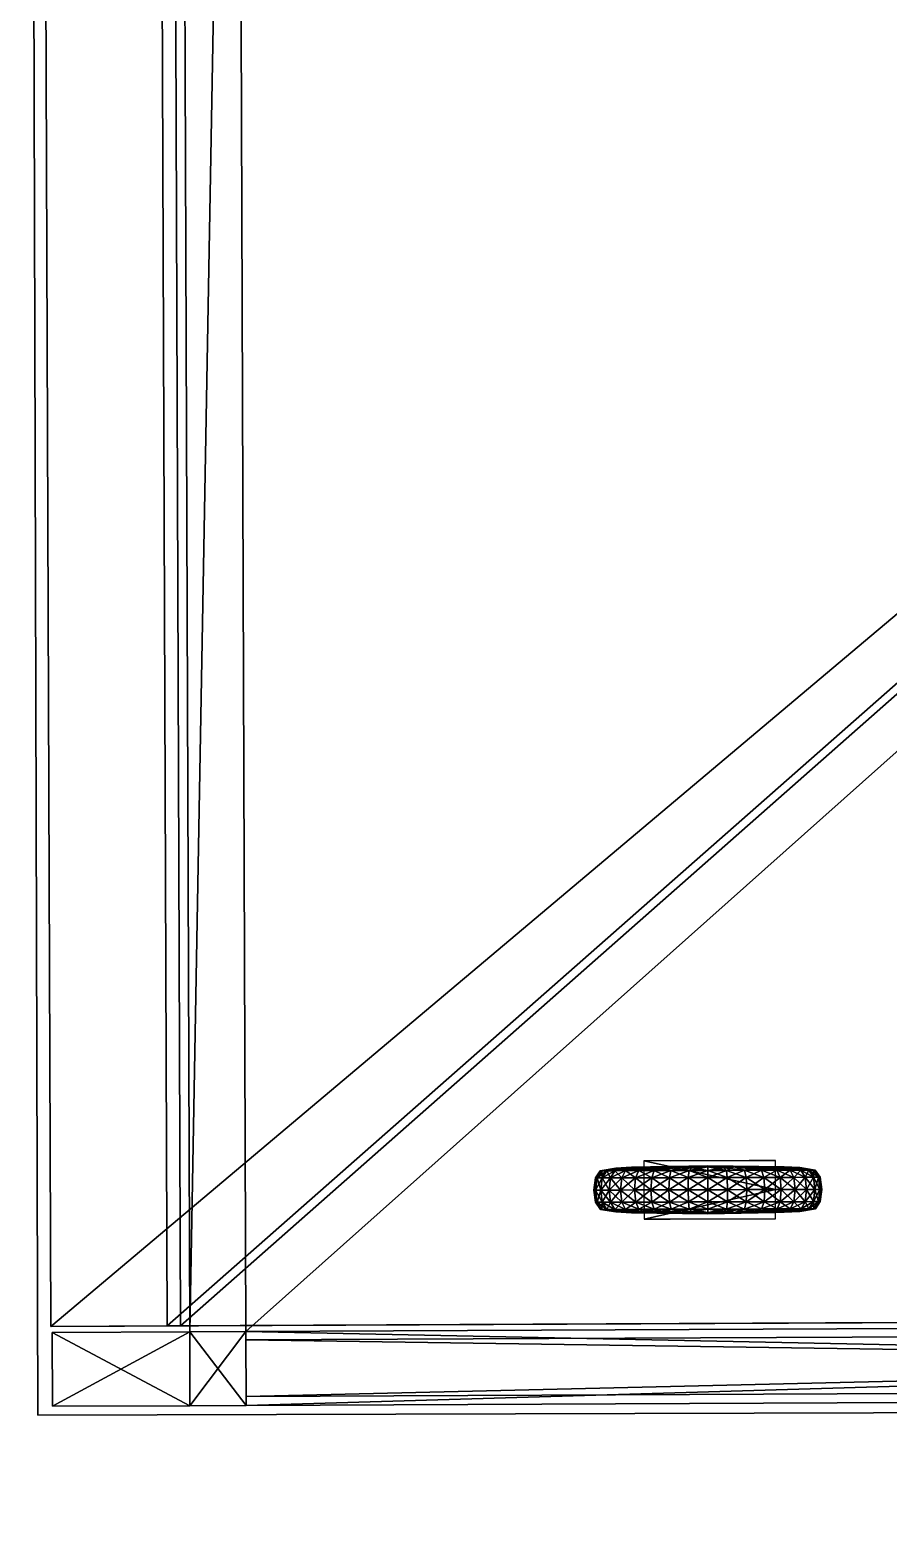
# Model space of a CAD drawing. Extents: x -38 to 62, y -5 to 40.
# Drawn here: x -38.47 to -25.63, y -4.9 to 17.5 of the extents above; entities that cross this region are included whole.
import ezdxf

# ---------------------------------------------------------------- set-up
doc = ezdxf.new("R2010")
doc.units = 0
doc.layers.get('0').update_dxf_attribs({"color": 16, "linetype": 'CONTINUOUS'})

msp = doc.modelspace()

# ---------------------------------------------------------------- meshes
at = {"color": 233}
mesh = msp.add_polyface(dxfattribs=at)
corners = [(-26.755, 36.996, 1.447), (-26.728, 36.996, 1.743), (-26.752, 36.814, 1.743), (-26.778, 36.813, 1.451), (-26.831, 36.996, 1.16), (-26.853, 36.813, 1.168), (-26.854, 37.179, 1.168), (-26.779, 37.179, 1.451), (-26.753, 37.179, 1.743), (-26.755, 36.996, 2.039), (-26.831, 36.996, 2.326), (-26.853, 36.813, 2.318), (-26.778, 36.813, 2.035), (-26.779, 37.179, 2.035), (-26.854, 37.179, 2.318), (-26.848, 36.707, 1.464), (-26.823, 36.707, 1.743), (-26.848, 36.707, 2.022), (-26.92, 36.707, 2.293), (-26.85, 37.285, 1.464), (-26.825, 37.285, 1.743), (-26.922, 37.285, 1.193), (-26.85, 37.285, 2.022), (-38.47, 39.77, 4.408), (11.53, 39.91, 4.408), (11.65, -3.09, 4.408), (11.65, -3.09, 6.144), (11.53, 39.91, 6.144), (-38.47, 39.77, 6.144), (-38.35, -3.23, 6.144)]
mesh.append_faces([[corners[k] for k in face] for face in [(0, 1, 2, 0), (2, 3, 0, 2), (4, 0, 3, 4), (3, 5, 4, 3), (0, 4, 6, 0), (6, 7, 0, 6), (1, 0, 7, 1), (7, 8, 1, 7), (9, 10, 11, 9), (11, 12, 9, 11), (1, 9, 12, 1), (12, 2, 1, 12), (9, 1, 8, 9), (8, 13, 9, 8), (10, 9, 13, 10), (13, 14, 10, 13), (5, 3, 15, 5), (16, 15, 3, 16), (3, 2, 16, 3), (17, 16, 2, 17), (2, 12, 17, 2), (12, 11, 18, 12), (19, 20, 8, 19), (8, 7, 19, 8), (7, 6, 21, 7), (14, 13, 22, 14), (20, 22, 13, 20), (13, 8, 20, 13), (23, 24, 25, 23), (26, 27, 28, 26), (28, 29, 26, 28), (23, 28, 27, 23), (27, 24, 23, 27)]], dxfattribs={"vtx2": -1, "vtx3": -1, "color": 233})
mesh = msp.add_polyface(dxfattribs=at)
corners = [(-28.727, 0.483, 0.655), (-28.331, 0.502, 1.743), (-28.331, 0.485, 0.585), (-28.57, 0.471, 0.387), (-29.019, 0.469, 0.551), (-29.075, 0.482, 0.856), (-29.334, 0.482, 1.164), (-29.385, 0.468, 0.858), (-29.625, 0.468, 1.272), (-29.471, 0.481, 1.542), (-29.471, 0.481, 1.944), (-29.708, 0.467, 1.743), (-29.625, 0.468, 2.214), (-29.334, 0.482, 2.322), (-29.075, 0.482, 2.63), (-29.385, 0.468, 2.628), (-29.019, 0.469, 2.935), (-28.727, 0.483, 2.831), (-28.331, 0.485, 2.901), (-28.57, 0.471, 3.099), (-28.331, 0.433, 0.135), (-28.881, 0.432, 0.232), (-28.61, 0.432, 0.159), (-29.135, 0.431, 0.35), (-29.563, 0.43, 0.709), (-29.842, 0.429, 1.193), (-29.939, 0.429, 1.743), (-29.842, 0.429, 2.293), (-29.563, 0.43, 2.777), (-28.881, 0.432, 3.254), (-29.135, 0.431, 3.136), (-28.61, 0.432, 3.327), (-28.894, 0.579, 2.001), (-29.286, 0.578, 4.299), (-27.319, 0.584, 4.299), (-38.47, 39.77, 4.408), (-38.35, -3.23, 4.408), (-38.35, -3.23, 6.144), (-38.47, 39.77, 6.144)]
mesh.append_faces([[corners[k] for k in face] for face in [(0, 1, 2, 0), (2, 3, 0, 2), (1, 0, 4, 1), (4, 5, 1, 4), (6, 1, 5, 6), (5, 7, 6, 5), (1, 6, 8, 1), (8, 9, 1, 8), (10, 1, 9, 10), (9, 11, 10, 9), (1, 10, 12, 1), (12, 13, 1, 12), (14, 1, 13, 14), (13, 15, 14, 13), (1, 14, 16, 1), (16, 17, 1, 16), (18, 1, 17, 18), (17, 19, 18, 17), (3, 2, 20, 3), (4, 0, 21, 4), (0, 3, 22, 0), (5, 4, 23, 5), (6, 7, 24, 6), (9, 8, 25, 9), (10, 11, 26, 10), (13, 12, 27, 13), (14, 15, 28, 14), (19, 17, 29, 19), (17, 16, 30, 17), (18, 19, 31, 18), (32, 33, 34, 32), (35, 36, 37, 35), (37, 38, 35, 37)]], dxfattribs={"vtx2": -1, "vtx3": -1, "color": 233})
mesh = msp.add_polyface(dxfattribs=at)
corners = [(-26.652, 0.149, 1.447), (-26.626, 0.149, 1.743), (-26.649, -0.034, 1.743), (-26.675, -0.034, 1.451), (-26.728, 0.149, 1.16), (-26.75, -0.034, 1.168), (-26.751, 0.331, 1.168), (-26.676, 0.331, 1.451), (-26.65, 0.331, 1.743), (-26.652, 0.149, 2.039), (-26.728, 0.149, 2.326), (-26.75, -0.034, 2.318), (-26.675, -0.034, 2.035), (-26.676, 0.331, 2.035), (-26.751, 0.331, 2.318), (-26.745, -0.141, 1.464), (-26.818, -0.141, 1.193), (-26.721, -0.141, 1.743), (-26.745, -0.141, 2.022), (-26.818, -0.141, 2.293), (-26.747, 0.438, 1.464), (-26.722, 0.438, 1.743), (-26.819, 0.437, 1.193), (-26.747, 0.438, 2.022), (11.65, -3.09, 4.408), (-38.35, -3.23, 4.408), (-38.47, 39.77, 4.408), (11.65, -3.09, 6.144), (-38.35, -3.23, 6.144)]
mesh.append_faces([[corners[k] for k in face] for face in [(0, 1, 2, 0), (2, 3, 0, 2), (4, 0, 3, 4), (3, 5, 4, 3), (0, 4, 6, 0), (6, 7, 0, 6), (1, 0, 7, 1), (7, 8, 1, 7), (9, 10, 11, 9), (11, 12, 9, 11), (1, 9, 12, 1), (12, 2, 1, 12), (9, 1, 8, 9), (8, 13, 9, 8), (10, 9, 13, 10), (13, 14, 10, 13), (15, 16, 5, 15), (5, 3, 15, 5), (17, 15, 3, 17), (3, 2, 17, 3), (18, 17, 2, 18), (2, 12, 18, 2), (19, 18, 12, 19), (12, 11, 19, 12), (20, 21, 8, 20), (8, 7, 20, 8), (7, 6, 22, 7), (14, 13, 23, 14), (21, 23, 13, 21), (13, 8, 21, 13), (24, 25, 26, 24), (24, 27, 28, 24), (28, 25, 24, 28)]], dxfattribs={"vtx2": -1, "vtx3": -1, "color": 233})
at = {"color": 176}
mesh = msp.add_polyface(dxfattribs=at)
corners = [(-36.218, -1.892, 28.683), (9.624, -1.682, 28.683), (-36.363, 38.217, 28.683), (9.479, 38.427, 28.683), (-36.218, -1.892, 29.59), (9.624, -1.682, 29.59), (-36.363, 38.217, 29.59), (9.479, 38.427, 29.59), (-38.16, -1.903, 6.261), (11.497, -1.676, 6.261), (-38.311, 39.584, 6.261), (11.347, 39.811, 6.261), (-38.16, -1.903, 49.451), (11.497, -1.676, 49.451), (-38.311, 39.584, 49.451), (11.347, 39.811, 49.451), (-36.419, -1.895, 11.224), (9.548, -1.684, 11.224), (9.548, -1.684, 48.268), (-36.419, -1.895, 48.268), (9.397, 39.802, 10.192), (-36.57, 39.592, 10.192), (-36.57, 39.592, 48.268), (9.397, 39.802, 48.268), (-36.565, 38.27, 11.224), (9.402, 38.48, 11.224), (9.402, 38.48, 48.268), (-36.565, 38.27, 48.268), (11.497, -1.676, 32.708), (11.497, -1.676, 36.914), (-38.16, -1.903, 36.86), (-38.16, -1.903, 32.708), (11.347, 39.811, 36.914), (11.347, 39.811, 32.708), (-38.311, 39.584, 32.708), (-38.311, 39.584, 36.86), (9.548, -1.684, 32.798), (9.548, -1.684, 36.857), (-36.419, -1.895, 36.857), (-36.419, -1.895, 32.798), (-36.57, 39.592, 32.798), (-36.57, 39.592, 36.857), (9.397, 39.802, 36.857), (9.397, 39.802, 32.798), (9.402, 38.48, 32.798), (9.402, 38.48, 36.857), (-36.565, 38.27, 36.857), (-36.565, 38.27, 32.798)]
mesh.append_faces([[corners[k] for k in face] for face in [(0, 2, 3, 0), (3, 1, 0, 3), (4, 5, 7, 4), (7, 6, 4, 7), (0, 1, 5, 0), (5, 4, 0, 5), (1, 3, 7, 1), (7, 5, 1, 7), (3, 2, 6, 3), (6, 7, 3, 6), (2, 0, 4, 2), (4, 6, 2, 4), (11, 9, 8, 11), (8, 10, 11, 8), (15, 14, 12, 15), (12, 13, 15, 12), (47, 44, 45, 47), (45, 46, 47, 45), (28, 33, 32, 28), (32, 29, 28, 32), (43, 40, 41, 43), (41, 42, 43, 41), (34, 31, 30, 34), (30, 35, 34, 30), (17, 16, 8, 17), (8, 9, 17, 8), (36, 28, 29, 36), (29, 37, 36, 29), (19, 18, 13, 19), (13, 12, 19, 13), (38, 30, 31, 38), (31, 39, 38, 31), (21, 20, 11, 21), (11, 10, 21, 11), (40, 34, 35, 40), (35, 41, 40, 35), (23, 22, 14, 23), (14, 15, 23, 14), (42, 32, 33, 42), (33, 43, 42, 33), (25, 24, 16, 25), (16, 17, 25, 16), (44, 36, 37, 44), (37, 45, 44, 37), (27, 26, 18, 27), (18, 19, 27, 18), (46, 38, 39, 46), (39, 47, 46, 39), (46, 45, 26, 46), (26, 27, 46, 26), (44, 47, 24, 44), (24, 25, 44, 24), (29, 32, 15, 29), (15, 13, 29, 15), (33, 28, 9, 33), (9, 11, 33, 9), (42, 41, 22, 42), (22, 23, 42, 22), (40, 43, 20, 40), (20, 21, 40, 20), (35, 30, 12, 35), (12, 14, 35, 12), (31, 34, 10, 31), (10, 8, 31, 10), (18, 37, 29, 18), (29, 13, 18, 29), (28, 36, 17, 28), (17, 9, 28, 17), (16, 39, 31, 16), (31, 8, 16, 31), (30, 38, 19, 30), (19, 12, 30, 19), (22, 41, 35, 22), (35, 14, 22, 35), (34, 40, 21, 34), (21, 10, 34, 21), (20, 43, 33, 20), (33, 11, 20, 33), (32, 42, 23, 32), (23, 15, 32, 23), (45, 37, 18, 45), (18, 26, 45, 18), (36, 44, 25, 36), (25, 17, 36, 25), (47, 39, 16, 47), (16, 24, 47, 16), (38, 46, 27, 38), (27, 19, 38, 27)]], dxfattribs={"vtx2": -1, "vtx3": -1, "color": 176})
mesh = msp.add_polyface(dxfattribs=at)
corners = [(8.827, 38.403, 30.486), (8.827, 38.403, 29.79), (-35.386, 38.204, 29.79), (9.668, 38.406, 30.486), (9.668, 38.406, 29.79), (8.827, 38.403, 47.004), (9.668, 38.406, 47.004), (9.672, 37.31, 47), (8.831, 37.307, 47), (8.973, -1.778, 46.996), (9.672, 37.31, 30.486), (9.672, 37.31, 29.79), (8.831, 37.307, 29.79), (-17.112, 37.19, 30.486), (-17.116, 38.286, 30.486), (8.831, 37.307, 30.486), (-17.112, 37.19, 47), (-17.116, 38.286, 47.004), (8.827, 38.403, 11.994), (8.827, 38.403, 11.298), (-35.386, 38.204, 11.298), (9.668, 38.406, 11.994), (9.668, 38.406, 11.298), (9.814, -1.775, 11.298), (9.672, 37.31, 11.298), (9.672, 37.31, 11.994), (8.827, 38.403, 28.512), (9.668, 38.406, 28.512), (9.672, 37.31, 28.508), (9.814, -1.775, 28.504), (9.814, -1.775, 11.994), (8.831, 37.307, 28.508), (8.973, -1.778, 28.504), (8.831, 37.307, 11.298), (-17.112, 37.19, 11.994), (-17.116, 38.286, 11.994), (8.831, 37.307, 11.994), (-17.112, 37.19, 28.508), (-17.116, 38.286, 28.512)]
mesh.append_faces([[corners[k] for k in face] for face in [(0, 1, 2, 0), (1, 0, 3, 1), (3, 4, 1, 3), (5, 6, 3, 5), (3, 0, 5, 3), (7, 8, 9, 7), (10, 11, 4, 10), (4, 3, 10, 4), (11, 12, 1, 11), (1, 4, 11, 1), (7, 10, 3, 7), (3, 6, 7, 3), (8, 7, 6, 8), (6, 5, 8, 6), (13, 14, 0, 13), (0, 15, 13, 0), (16, 13, 15, 16), (15, 8, 16, 15), (17, 16, 8, 17), (8, 5, 17, 8), (14, 17, 5, 14), (5, 0, 14, 5), (18, 19, 20, 18), (19, 18, 21, 19), (21, 22, 19, 21), (23, 24, 25, 23), (26, 27, 21, 26), (21, 18, 26, 21), (28, 29, 30, 28), (30, 25, 28, 30), (28, 31, 32, 28), (25, 24, 22, 25), (22, 21, 25, 22), (24, 33, 19, 24), (19, 22, 24, 19), (28, 25, 21, 28), (21, 27, 28, 21), (31, 28, 27, 31), (27, 26, 31, 27), (34, 35, 18, 34), (18, 36, 34, 18), (37, 34, 36, 37), (36, 31, 37, 36), (38, 37, 31, 38), (31, 26, 38, 31), (35, 38, 26, 35), (26, 18, 35, 26)]], dxfattribs={"vtx2": -1, "vtx3": -1, "color": 176})
mesh = msp.add_polyface(dxfattribs=at)
corners = [(-35.24, -1.977, 46.996), (-35.24, -1.977, 48.165), (8.973, -1.778, 48.165), (-36.223, 37.104, 29.79), (-36.081, -1.981, 29.79), (-36.081, -1.981, 30.486), (-36.223, 37.104, 30.486), (-36.081, -1.981, 46.996), (-36.223, 37.104, 47), (-35.382, 37.108, 30.486), (-35.24, -1.977, 30.486), (8.973, -1.778, 30.486), (-35.24, -1.977, 29.79), (-35.382, 37.108, 29.79), (8.831, 37.307, 29.79), (-35.382, 37.108, 47), (-36.081, -1.981, 48.165), (-17.112, 37.19, 30.486), (-17.112, 37.19, 47), (-35.239, -2.104, 30.486), (-35.239, -2.104, 46.996), (8.973, -1.905, 46.996), (-38.136, -1.99, 46.996), (-38.136, -1.99, 48.165), (-38.136, -1.99, 29.79), (-38.136, -1.99, 30.486), (-35.24, -1.977, 28.504), (-35.24, -1.977, 29.674), (8.973, -1.778, 29.674), (-36.223, 37.104, 11.298), (-36.081, -1.981, 11.298), (-36.081, -1.981, 11.994), (-36.223, 37.104, 11.994), (-36.081, -1.981, 28.504), (-36.223, 37.104, 28.508), (-35.382, 37.108, 11.994), (-35.24, -1.977, 11.994), (8.973, -1.778, 11.994), (-35.24, -1.977, 11.298), (-35.382, 37.108, 11.298), (8.831, 37.307, 11.298), (-35.382, 37.108, 28.508), (-36.081, -1.981, 29.674), (-17.112, 37.19, 11.994), (-35.239, -2.104, 11.994), (-35.239, -2.104, 28.504), (8.973, -1.905, 28.504), (-38.136, -1.99, 28.504), (-38.136, -1.99, 29.674), (-38.136, -1.99, 11.298), (-38.136, -1.99, 11.994)]
mesh.append_faces([[corners[k] for k in face] for face in [(0, 1, 2, 0), (3, 4, 5, 3), (5, 6, 3, 5), (6, 5, 7, 6), (7, 8, 6, 7), (9, 10, 11, 9), (12, 13, 14, 12), (13, 12, 4, 13), (4, 3, 13, 4), (15, 0, 10, 15), (10, 9, 15, 10), (16, 1, 0, 16), (0, 7, 16, 0), (7, 0, 15, 7), (15, 8, 7, 15), (17, 18, 15, 17), (15, 9, 17, 15), (19, 20, 21, 19), (22, 23, 16, 22), (16, 7, 22, 16), (24, 25, 5, 24), (5, 4, 24, 5), (25, 22, 7, 25), (7, 5, 25, 7), (26, 27, 28, 26), (29, 30, 31, 29), (31, 32, 29, 31), (32, 31, 33, 32), (33, 34, 32, 33), (35, 36, 37, 35), (38, 39, 40, 38), (39, 38, 30, 39), (30, 29, 39, 30), (41, 26, 36, 41), (36, 35, 41, 36), (42, 27, 26, 42), (26, 33, 42, 26), (33, 26, 41, 33), (41, 34, 33, 41), (41, 35, 43, 41), (44, 45, 46, 44), (47, 48, 42, 47), (42, 33, 47, 42), (49, 50, 31, 49), (31, 30, 49, 31), (50, 47, 33, 50), (33, 31, 50, 33)]], dxfattribs={"vtx2": -1, "vtx3": -1, "color": 176})
mesh = msp.add_polyface(dxfattribs=at)
corners = [(8.973, -1.778, 48.165), (8.973, -1.778, 46.996), (-35.24, -1.977, 46.996), (8.973, -1.778, 30.486), (8.831, 37.307, 30.486), (-35.382, 37.108, 30.486), (8.831, 37.307, 47), (9.672, 37.31, 30.486), (9.814, -1.775, 30.486), (9.814, -1.775, 29.79), (9.672, 37.31, 29.79), (8.973, -1.778, 29.79), (8.831, 37.307, 29.79), (-35.24, -1.977, 29.79), (9.672, 37.31, 47), (9.814, -1.775, 46.996), (9.814, -1.775, 48.165), (8.977, -2.886, 30.486), (8.973, -1.905, 46.996), (8.973, -1.905, 30.486), (-35.239, -2.104, 30.486), (8.976, -2.75, 46.996), (8.976, -2.75, 30.486), (11.869, -1.765, 30.486), (11.869, -1.765, 29.79), (11.869, -1.765, 46.996), (11.869, -1.765, 48.165), (8.973, -1.778, 29.674), (8.973, -1.778, 28.504), (-35.24, -1.977, 28.504), (11.869, -1.765, 28.504), (11.873, -2.873, 28.504), (11.873, -2.873, 11.994), (8.973, -1.778, 11.994), (8.831, 37.307, 11.994), (-35.382, 37.108, 11.994), (8.831, 37.307, 28.508), (9.672, 37.31, 11.994), (9.814, -1.775, 11.994), (9.814, -1.775, 11.298), (9.672, 37.31, 11.298), (8.973, -1.778, 11.298), (8.831, 37.307, 11.298), (-35.24, -1.977, 11.298), (11.869, -1.765, 29.674), (9.814, -1.775, 29.674), (9.814, -1.775, 28.504), (9.672, 37.31, 28.508), (8.977, -2.886, 11.994), (8.973, -1.905, 28.504), (8.973, -1.905, 11.994), (-35.239, -2.104, 11.994), (8.976, -2.75, 28.504), (8.976, -2.75, 11.994), (11.869, -1.765, 11.994), (11.869, -1.765, 11.298)]
mesh.append_faces([[corners[k] for k in face] for face in [(0, 1, 2, 0), (3, 4, 5, 3), (4, 3, 1, 4), (1, 6, 4, 1), (7, 8, 9, 7), (9, 10, 7, 9), (10, 9, 11, 10), (11, 12, 10, 11), (12, 11, 13, 12), (14, 15, 8, 14), (8, 7, 14, 8), (0, 16, 15, 0), (15, 1, 0, 15), (1, 15, 14, 1), (1, 3, 17, 1), (18, 19, 20, 18), (19, 18, 21, 19), (20, 19, 22, 20), (23, 24, 9, 23), (9, 8, 23, 9), (25, 23, 8, 25), (8, 15, 25, 8), (26, 25, 15, 26), (15, 16, 26, 15), (27, 28, 29, 27), (30, 31, 32, 30), (33, 34, 35, 33), (34, 33, 28, 34), (28, 36, 34, 28), (37, 38, 39, 37), (40, 39, 41, 40), (41, 42, 40, 41), (42, 41, 43, 42), (31, 30, 44, 31), (27, 45, 46, 27), (46, 28, 27, 46), (28, 46, 47, 28), (28, 33, 48, 28), (49, 50, 51, 49), (50, 49, 52, 50), (51, 50, 53, 51), (54, 55, 39, 54), (39, 38, 54, 39), (30, 54, 38, 30), (38, 46, 30, 38), (44, 30, 46, 44), (46, 45, 44, 46)]], dxfattribs={"vtx2": -1, "vtx3": -1, "color": 176})
at = {"color": 233}
mesh = msp.add_polyface(dxfattribs=at)
corners = [(-28.33, 0.144, 0.039), (-28.626, 0.143, 0.065), (-28.622, 0.326, 0.088), (-28.33, 0.327, 0.063), (-28.913, 0.142, 0.142), (-29.182, 0.142, 0.267), (-29.17, 0.324, 0.288), (-28.905, 0.325, 0.164), (-29.425, 0.141, 0.438), (-29.635, 0.14, 0.648), (-29.617, 0.323, 0.663), (-29.41, 0.324, 0.456), (-29.805, 0.14, 0.891), (-29.931, 0.14, 1.16), (-29.909, 0.322, 1.168), (-29.785, 0.323, 0.903), (-30.008, 0.139, 1.447), (-30.034, 0.139, 1.743), (-30.011, 0.322, 1.743), (-29.985, 0.322, 1.451), (-30.008, 0.139, 2.039), (-29.931, 0.14, 2.326), (-29.909, 0.322, 2.318), (-29.985, 0.322, 2.035), (-29.805, 0.14, 2.595), (-29.635, 0.14, 2.838), (-29.617, 0.323, 2.823), (-29.785, 0.323, 2.583), (-29.425, 0.141, 3.048), (-29.182, 0.142, 3.219), (-29.17, 0.324, 3.198), (-29.41, 0.324, 3.03), (-28.913, 0.142, 3.344), (-28.626, 0.143, 3.421), (-28.622, 0.326, 3.398), (-28.905, 0.325, 3.322), (-28.33, 0.144, 3.447), (-28.33, 0.327, 3.423), (-28.61, 0.432, 0.159), (-28.881, 0.432, 0.232), (-29.135, 0.431, 0.35), (-29.364, 0.43, 0.511), (-29.563, 0.43, 0.709), (-29.723, 0.429, 0.939), (-29.842, 0.429, 1.193), (-29.914, 0.429, 1.464), (-29.939, 0.429, 1.743), (-29.914, 0.429, 2.022), (-29.842, 0.429, 2.293), (-29.723, 0.429, 2.547), (-29.563, 0.43, 2.777), (-29.364, 0.43, 2.975), (-29.135, 0.431, 3.136), (-28.881, 0.432, 3.254), (-28.61, 0.432, 3.327), (-28.331, 0.433, 3.351), (-29.286, 0.578, 4.299), (-29.285, 0.141, 4.299), (-27.317, 0.146, 4.299)]
mesh.append_faces([[corners[k] for k in face] for face in [(0, 1, 2, 0), (2, 3, 0, 2), (4, 5, 6, 4), (6, 7, 4, 6), (1, 4, 7, 1), (7, 2, 1, 7), (8, 9, 10, 8), (10, 11, 8, 10), (5, 8, 11, 5), (11, 6, 5, 11), (12, 13, 14, 12), (14, 15, 12, 14), (9, 12, 15, 9), (15, 10, 9, 15), (16, 17, 18, 16), (18, 19, 16, 18), (13, 16, 19, 13), (19, 14, 13, 19), (20, 21, 22, 20), (22, 23, 20, 22), (23, 18, 17, 23), (24, 25, 26, 24), (26, 27, 24, 26), (21, 24, 27, 21), (27, 22, 21, 27), (28, 29, 30, 28), (30, 31, 28, 30), (25, 28, 31, 25), (31, 26, 25, 31), (32, 33, 34, 32), (34, 35, 32, 34), (29, 32, 35, 29), (35, 30, 29, 35), (33, 36, 37, 33), (37, 34, 33, 37), (3, 2, 38, 3), (2, 7, 39, 2), (7, 6, 40, 7), (6, 11, 41, 6), (42, 41, 11, 42), (11, 10, 42, 11), (43, 42, 10, 43), (10, 15, 43, 10), (44, 43, 15, 44), (15, 14, 44, 15), (45, 44, 14, 45), (14, 19, 45, 14), (46, 45, 19, 46), (19, 18, 46, 19), (47, 46, 18, 47), (18, 23, 47, 18), (48, 47, 23, 48), (23, 22, 48, 23), (49, 48, 22, 49), (22, 27, 49, 22), (50, 49, 27, 50), (27, 26, 50, 27), (51, 50, 26, 51), (26, 31, 51, 26), (31, 30, 52, 31), (30, 35, 53, 30), (35, 34, 54, 35), (34, 37, 55, 34), (56, 57, 58, 56)]], dxfattribs={"vtx2": -1, "vtx3": -1, "color": 233})
mesh = msp.add_polyface(dxfattribs=at)
corners = [(-28.61, 0.432, 0.159), (-28.331, 0.433, 0.135), (-28.33, 0.327, 0.063), (-28.57, 0.471, 0.387), (-28.881, 0.432, 0.232), (-28.622, 0.326, 0.088), (-29.135, 0.431, 0.35), (-28.905, 0.325, 0.164), (-29.019, 0.469, 0.551), (-28.727, 0.483, 0.655), (-29.364, 0.43, 0.511), (-29.17, 0.324, 0.288), (-29.563, 0.43, 0.709), (-29.385, 0.468, 0.858), (-29.075, 0.482, 0.856), (-29.723, 0.429, 0.939), (-29.842, 0.429, 1.193), (-29.625, 0.468, 1.272), (-29.334, 0.482, 1.164), (-29.914, 0.429, 1.464), (-29.939, 0.429, 1.743), (-29.708, 0.467, 1.743), (-29.471, 0.481, 1.542), (-29.914, 0.429, 2.022), (-29.842, 0.429, 2.293), (-29.625, 0.468, 2.214), (-29.471, 0.481, 1.944), (-29.723, 0.429, 2.547), (-29.563, 0.43, 2.777), (-29.385, 0.468, 2.628), (-29.334, 0.482, 2.322), (-29.135, 0.431, 3.136), (-29.364, 0.43, 2.975), (-29.41, 0.324, 3.03), (-29.019, 0.469, 2.935), (-29.075, 0.482, 2.63), (-28.881, 0.432, 3.254), (-29.17, 0.324, 3.198), (-28.61, 0.432, 3.327), (-28.905, 0.325, 3.322), (-28.57, 0.471, 3.099), (-28.727, 0.483, 2.831), (-28.331, 0.433, 3.351), (-28.622, 0.326, 3.398), (-28.331, 0.485, 2.901)]
mesh.append_faces([[corners[k] for k in face] for face in [(0, 1, 2, 0), (1, 0, 3, 1), (4, 0, 5, 4), (6, 4, 7, 6), (4, 6, 8, 4), (0, 4, 9, 0), (10, 6, 11, 10), (10, 12, 13, 10), (13, 14, 10, 13), (6, 10, 14, 6), (15, 16, 17, 15), (17, 18, 15, 17), (12, 15, 18, 12), (19, 20, 21, 19), (21, 22, 19, 21), (16, 19, 22, 16), (23, 24, 25, 23), (25, 26, 23, 25), (20, 23, 26, 20), (27, 28, 29, 27), (29, 30, 27, 29), (24, 27, 30, 24), (31, 32, 33, 31), (32, 31, 34, 32), (34, 35, 32, 34), (28, 32, 35, 28), (36, 31, 37, 36), (38, 36, 39, 38), (36, 38, 40, 36), (31, 36, 41, 31), (42, 38, 43, 42), (38, 42, 44, 38)]], dxfattribs={"vtx2": -1, "vtx3": -1, "color": 233})
mesh = msp.add_polyface(dxfattribs=at)
corners = [(-27.49, 0.329, 0.288), (-27.25, 0.33, 0.456), (-27.235, 0.147, 0.438), (-27.478, 0.146, 0.267), (-27.747, 0.146, 0.142), (-27.756, 0.328, 0.164), (-27.747, 0.146, 3.344), (-27.478, 0.146, 3.219), (-27.49, 0.329, 3.198), (-27.756, 0.328, 3.322), (-27.25, 0.33, 3.03), (-28.331, 0.502, 1.743), (-27.19, 0.488, 1.944), (-26.954, 0.475, 1.743), (-27.328, 0.487, 1.164), (-27.19, 0.488, 1.542), (-27.276, 0.474, 0.858), (-27.586, 0.487, 0.856), (-27.642, 0.473, 0.551), (-27.935, 0.486, 0.655), (-27.935, 0.486, 2.831), (-27.642, 0.473, 2.935), (-27.586, 0.487, 2.63), (-27.276, 0.474, 2.628), (-27.328, 0.487, 2.322), (-27.526, 0.436, 0.35), (-27.297, 0.436, 0.511), (-27.098, 0.437, 0.709), (-27.781, 0.435, 0.232), (-27.526, 0.436, 3.136), (-27.781, 0.435, 3.254), (-27.297, 0.436, 2.975), (-27.319, 0.584, 4.299), (-27.711, 0.583, 2.001), (-28.894, 0.579, 2.001), (-27.317, 0.146, 4.299), (-29.286, 0.578, 4.299)]
mesh.append_faces([[corners[k] for k in face] for face in [(0, 1, 2, 0), (3, 4, 5, 3), (5, 0, 3, 5), (6, 7, 8, 6), (8, 9, 6, 8), (10, 8, 7, 10), (11, 12, 13, 11), (14, 11, 15, 14), (11, 14, 16, 11), (16, 17, 11, 16), (17, 18, 19, 17), (20, 21, 22, 20), (23, 24, 11, 23), (12, 11, 24, 12), (25, 26, 1, 25), (1, 0, 25, 1), (26, 25, 18, 26), (18, 17, 26, 18), (17, 16, 27, 17), (28, 25, 0, 28), (0, 5, 28, 0), (25, 28, 19, 25), (19, 18, 25, 19), (29, 30, 9, 29), (9, 8, 29, 9), (30, 29, 21, 30), (21, 20, 30, 21), (31, 29, 8, 31), (8, 10, 31, 8), (29, 31, 22, 29), (22, 21, 29, 22), (32, 33, 34, 32), (35, 32, 36, 35)]], dxfattribs={"vtx2": -1, "vtx3": -1, "color": 233})
mesh = msp.add_polyface(dxfattribs=at)
corners = [(-28.034, 0.145, 0.065), (-27.747, 0.146, 0.142), (-27.755, -0.037, 0.164), (-28.038, -0.038, 0.088), (-28.039, 0.328, 0.088), (-27.756, 0.328, 0.164), (-28.33, 0.144, 0.039), (-28.329, -0.039, 0.063), (-28.33, 0.327, 0.063), (-28.034, 0.145, 3.421), (-28.33, 0.144, 3.447), (-28.329, -0.039, 3.423), (-28.038, -0.038, 3.398), (-28.039, 0.328, 3.398), (-28.33, 0.327, 3.423), (-27.747, 0.146, 3.344), (-27.755, -0.037, 3.322), (-27.756, 0.328, 3.322), (-28.329, -0.214, 1.743), (-27.584, -0.194, 2.63), (-27.64, -0.181, 2.935), (-27.933, -0.195, 2.831), (-28.329, -0.196, 2.901), (-28.09, -0.182, 3.099), (-27.933, -0.195, 0.655), (-28.329, -0.196, 0.585), (-28.09, -0.182, 0.387), (-27.64, -0.181, 0.551), (-27.935, 0.486, 0.655), (-28.331, 0.502, 1.743), (-27.586, 0.487, 0.856), (-28.092, 0.472, 0.387), (-28.331, 0.485, 0.585), (-28.331, 0.485, 2.901), (-28.092, 0.472, 3.099), (-27.935, 0.486, 2.831), (-27.586, 0.487, 2.63), (-27.276, 0.474, 2.628), (-28.05, -0.144, 3.327), (-27.779, -0.144, 3.254), (-28.329, -0.145, 3.351), (-28.05, -0.144, 0.159), (-28.329, -0.145, 0.135), (-27.779, -0.144, 0.232), (-28.051, 0.434, 0.159), (-27.781, 0.435, 0.232), (-28.331, 0.433, 0.135), (-28.051, 0.434, 3.327), (-28.331, 0.433, 3.351), (-27.781, 0.435, 3.254), (-28.891, -0.296, 2.001), (-27.708, -0.292, 2.001), (-27.316, -0.291, 4.299), (-29.284, -0.297, 4.299)]
mesh.append_faces([[corners[k] for k in face] for face in [(0, 1, 2, 0), (2, 3, 0, 2), (1, 0, 4, 1), (4, 5, 1, 4), (6, 0, 3, 6), (3, 7, 6, 3), (0, 6, 8, 0), (8, 4, 0, 8), (9, 10, 11, 9), (11, 12, 9, 11), (10, 9, 13, 10), (13, 14, 10, 13), (15, 9, 12, 15), (12, 16, 15, 12), (9, 15, 17, 9), (17, 13, 9, 17), (18, 19, 20, 18), (20, 21, 18, 20), (22, 18, 21, 22), (21, 23, 22, 21), (24, 18, 25, 24), (25, 26, 24, 25), (18, 24, 27, 18), (28, 29, 30, 28), (29, 28, 31, 29), (31, 32, 29, 31), (29, 33, 34, 29), (34, 35, 29, 34), (36, 29, 35, 36), (29, 36, 37, 29), (38, 39, 16, 38), (16, 12, 38, 16), (39, 38, 23, 39), (23, 21, 39, 23), (40, 38, 12, 40), (12, 11, 40, 12), (38, 40, 22, 38), (22, 23, 38, 22), (41, 42, 7, 41), (7, 3, 41, 7), (42, 41, 26, 42), (26, 25, 42, 26), (43, 41, 3, 43), (3, 2, 43, 3), (41, 43, 24, 41), (24, 26, 41, 24), (44, 45, 5, 44), (5, 4, 44, 5), (45, 44, 31, 45), (31, 28, 45, 31), (46, 44, 4, 46), (4, 8, 46, 4), (44, 46, 32, 44), (32, 31, 44, 32), (47, 48, 14, 47), (14, 13, 47, 14), (48, 47, 34, 48), (34, 33, 48, 34), (49, 47, 13, 49), (13, 17, 49, 13), (47, 49, 35, 47), (35, 34, 47, 35), (50, 51, 52, 50), (52, 53, 50, 52)]], dxfattribs={"vtx2": -1, "vtx3": -1, "color": 233})
mesh = msp.add_polyface(dxfattribs=at)
corners = [(-27.043, 0.33, 0.663), (-26.875, 0.331, 0.903), (-26.854, 0.148, 0.891), (-27.235, 0.147, 0.438), (-27.478, 0.146, 0.267), (-27.49, 0.329, 0.288), (-27.024, 0.148, 0.648), (-27.25, 0.33, 0.456), (-27.235, 0.147, 3.048), (-27.024, 0.148, 2.838), (-27.043, 0.33, 2.823), (-27.25, 0.33, 3.03), (-27.478, 0.146, 3.219), (-26.875, 0.331, 2.583), (-26.954, 0.475, 1.743), (-27.19, 0.488, 1.542), (-28.331, 0.502, 1.743), (-27.037, 0.475, 1.272), (-27.328, 0.487, 1.164), (-27.328, 0.487, 2.322), (-27.037, 0.475, 2.214), (-27.19, 0.488, 1.944), (-26.747, 0.438, 1.464), (-26.722, 0.438, 1.743), (-27.098, 0.437, 0.709), (-26.938, 0.437, 0.939), (-27.276, 0.474, 0.858), (-26.819, 0.437, 1.193), (-27.297, 0.436, 0.511), (-27.586, 0.487, 0.856), (-27.098, 0.437, 2.777), (-27.297, 0.436, 2.975), (-27.276, 0.474, 2.628), (-27.586, 0.487, 2.63), (-26.938, 0.437, 2.547), (-26.747, 0.438, 2.022), (-26.819, 0.437, 2.293)]
mesh.append_faces([[corners[k] for k in face] for face in [(0, 1, 2, 0), (3, 4, 5, 3), (6, 3, 7, 6), (7, 0, 6, 7), (8, 9, 10, 8), (10, 11, 8, 10), (12, 8, 11, 12), (13, 10, 9, 13), (14, 15, 16, 14), (15, 17, 18, 15), (19, 20, 21, 19), (17, 15, 22, 17), (15, 14, 23, 15), (24, 25, 1, 24), (1, 0, 24, 1), (25, 24, 26, 25), (26, 18, 25, 26), (27, 25, 18, 27), (18, 17, 27, 18), (28, 24, 0, 28), (0, 7, 28, 0), (24, 28, 29, 24), (30, 31, 11, 30), (11, 10, 30, 11), (31, 30, 32, 31), (32, 33, 31, 32), (34, 30, 10, 34), (10, 13, 34, 10), (20, 19, 34, 20), (30, 34, 19, 30), (19, 32, 30, 19), (14, 21, 35, 14), (21, 20, 36, 21)]], dxfattribs={"vtx2": -1, "vtx3": -1, "color": 233})
mesh = msp.add_polyface(dxfattribs=at)
corners = [(-26.854, 0.148, 0.891), (-26.728, 0.149, 1.16), (-26.75, -0.034, 1.168), (-26.874, -0.035, 0.903), (-27.024, 0.148, 0.648), (-27.043, 0.33, 0.663), (-26.875, 0.331, 0.903), (-26.751, 0.331, 1.168), (-26.854, 0.148, 2.595), (-27.024, 0.148, 2.838), (-27.042, -0.035, 2.823), (-26.728, 0.149, 2.326), (-26.874, -0.035, 2.583), (-26.75, -0.034, 2.318), (-26.751, 0.331, 2.318), (-26.875, 0.331, 2.583), (-26.745, -0.141, 1.464), (-26.721, -0.141, 1.743), (-26.952, -0.179, 1.743), (-26.818, -0.141, 1.193), (-27.188, -0.193, 1.542), (-26.745, -0.141, 2.022), (-26.818, -0.141, 2.293), (-27.035, -0.18, 2.214), (-27.188, -0.193, 1.944), (-26.936, -0.141, 2.547), (-26.936, -0.141, 0.939), (-27.035, -0.18, 1.272), (-26.819, 0.437, 1.193), (-26.747, 0.438, 1.464), (-26.676, 0.331, 1.451), (-27.037, 0.475, 1.272), (-26.722, 0.438, 1.743), (-27.19, 0.488, 1.542), (-26.938, 0.437, 0.939), (-26.819, 0.437, 2.293), (-26.938, 0.437, 2.547), (-27.037, 0.475, 2.214), (-26.747, 0.438, 2.022), (-26.954, 0.475, 1.743), (-27.19, 0.488, 1.944)]
mesh.append_faces([[corners[k] for k in face] for face in [(0, 1, 2, 0), (2, 3, 0, 2), (4, 0, 3, 4), (0, 4, 5, 0), (1, 0, 6, 1), (6, 7, 1, 6), (8, 9, 10, 8), (11, 8, 12, 11), (12, 13, 11, 12), (8, 11, 14, 8), (14, 15, 8, 14), (9, 8, 15, 9), (16, 17, 18, 16), (19, 16, 20, 19), (21, 22, 23, 21), (17, 21, 24, 17), (25, 22, 13, 25), (13, 12, 25, 13), (19, 26, 3, 19), (3, 2, 19, 3), (26, 19, 27, 26), (28, 29, 30, 28), (29, 28, 31, 29), (32, 29, 33, 32), (34, 28, 7, 34), (7, 6, 34, 7), (35, 36, 15, 35), (15, 14, 35, 15), (36, 35, 37, 36), (38, 35, 14, 38), (38, 32, 39, 38), (35, 38, 40, 35)]], dxfattribs={"vtx2": -1, "vtx3": -1, "color": 233})
mesh = msp.add_polyface(dxfattribs=at)
corners = [(-29.425, 0.141, 0.438), (-29.182, 0.142, 0.267), (-29.169, -0.041, 0.288), (-29.635, 0.14, 0.648), (-29.409, -0.042, 0.456), (-29.616, -0.042, 0.663), (-29.805, 0.14, 0.891), (-29.784, -0.043, 0.903), (-29.931, 0.14, 1.16), (-29.908, -0.043, 1.168), (-30.008, 0.139, 1.447), (-29.984, -0.043, 1.451), (-30.034, 0.139, 1.743), (-30.01, -0.043, 1.743), (-30.008, 0.139, 2.039), (-29.984, -0.043, 2.035), (-29.931, 0.14, 2.326), (-29.908, -0.043, 2.318), (-29.985, 0.322, 2.035), (-29.805, 0.14, 2.595), (-29.784, -0.043, 2.583), (-29.635, 0.14, 2.838), (-29.616, -0.042, 2.823), (-29.425, 0.141, 3.048), (-29.409, -0.042, 3.03), (-29.332, -0.199, 2.322), (-29.623, -0.187, 2.214), (-29.47, -0.2, 1.944), (-29.706, -0.187, 1.743), (-29.47, -0.2, 1.542), (-28.329, -0.214, 1.743), (-29.623, -0.187, 1.272), (-29.332, -0.199, 1.164), (-29.561, -0.149, 2.777), (-29.363, -0.148, 2.975), (-29.384, -0.186, 2.628), (-29.073, -0.199, 2.63), (-29.722, -0.149, 2.547), (-29.84, -0.149, 2.293), (-29.913, -0.15, 2.022), (-29.937, -0.15, 1.743), (-29.913, -0.15, 1.464), (-29.84, -0.149, 1.193), (-29.722, -0.149, 0.939), (-29.561, -0.149, 0.709), (-29.384, -0.186, 0.858), (-29.363, -0.148, 0.511), (-29.073, -0.199, 0.856)]
mesh.append_faces([[corners[k] for k in face] for face in [(0, 1, 2, 0), (3, 0, 4, 3), (4, 5, 3, 4), (6, 3, 5, 6), (5, 7, 6, 5), (8, 6, 7, 8), (7, 9, 8, 7), (10, 8, 9, 10), (9, 11, 10, 9), (12, 10, 11, 12), (11, 13, 12, 11), (14, 12, 13, 14), (13, 15, 14, 13), (16, 14, 15, 16), (15, 17, 16, 15), (12, 14, 18, 12), (19, 16, 17, 19), (17, 20, 19, 17), (21, 19, 20, 21), (20, 22, 21, 20), (23, 21, 22, 23), (22, 24, 23, 22), (25, 26, 27, 25), (28, 29, 30, 28), (29, 31, 32, 29), (33, 34, 24, 33), (24, 22, 33, 24), (34, 33, 35, 34), (35, 36, 34, 35), (37, 33, 22, 37), (22, 20, 37, 22), (38, 37, 20, 38), (20, 17, 38, 20), (37, 38, 26, 37), (26, 25, 37, 26), (33, 37, 25, 33), (25, 35, 33, 25), (39, 38, 17, 39), (17, 15, 39, 17), (40, 39, 15, 40), (15, 13, 40, 15), (39, 40, 28, 39), (28, 27, 39, 28), (38, 39, 27, 38), (27, 26, 38, 27), (41, 40, 13, 41), (13, 11, 41, 13), (42, 41, 11, 42), (11, 9, 42, 11), (41, 42, 31, 41), (31, 29, 41, 31), (40, 41, 29, 40), (29, 28, 40, 29), (43, 42, 9, 43), (9, 7, 43, 9), (44, 43, 7, 44), (7, 5, 44, 7), (43, 44, 45, 43), (45, 32, 43, 45), (42, 43, 32, 42), (32, 31, 42, 32), (46, 44, 5, 46), (5, 4, 46, 5), (44, 46, 47, 44)]], dxfattribs={"vtx2": -1, "vtx3": -1, "color": 233})
mesh = msp.add_polyface(dxfattribs=at)
corners = [(-29.182, 0.142, 0.267), (-28.913, 0.142, 0.142), (-28.904, -0.04, 0.164), (-29.169, -0.041, 0.288), (-29.409, -0.042, 0.456), (-29.425, 0.141, 0.438), (-29.182, 0.142, 3.219), (-29.425, 0.141, 3.048), (-29.409, -0.042, 3.03), (-29.169, -0.041, 3.198), (-28.913, 0.142, 3.344), (-28.904, -0.04, 3.322), (-28.725, -0.198, 2.831), (-29.017, -0.185, 2.935), (-29.073, -0.199, 2.63), (-29.384, -0.186, 2.628), (-29.332, -0.199, 2.322), (-28.329, -0.214, 1.743), (-29.47, -0.2, 1.944), (-29.706, -0.187, 1.743), (-29.332, -0.199, 1.164), (-29.47, -0.2, 1.542), (-29.384, -0.186, 0.858), (-29.073, -0.199, 0.856), (-29.017, -0.185, 0.551), (-28.725, -0.198, 0.655), (-29.133, -0.147, 3.136), (-28.879, -0.147, 3.254), (-29.363, -0.148, 2.975), (-29.133, -0.147, 0.35), (-29.363, -0.148, 0.511), (-29.561, -0.149, 0.709), (-28.879, -0.147, 0.232)]
mesh.append_faces([[corners[k] for k in face] for face in [(0, 1, 2, 0), (2, 3, 0, 2), (3, 4, 5, 3), (6, 7, 8, 6), (8, 9, 6, 8), (10, 6, 9, 10), (9, 11, 10, 9), (12, 13, 14, 12), (15, 16, 17, 15), (18, 17, 16, 18), (17, 18, 19, 17), (20, 17, 21, 20), (17, 20, 22, 17), (22, 23, 17, 22), (23, 24, 25, 23), (26, 27, 11, 26), (11, 9, 26, 11), (27, 26, 13, 27), (13, 12, 27, 13), (28, 26, 9, 28), (9, 8, 28, 9), (26, 28, 14, 26), (14, 13, 26, 14), (29, 30, 4, 29), (4, 3, 29, 4), (30, 29, 24, 30), (24, 23, 30, 24), (23, 22, 31, 23), (32, 29, 3, 32), (3, 2, 32, 3), (29, 32, 25, 29), (25, 24, 29, 25)]], dxfattribs={"vtx2": -1, "vtx3": -1, "color": 233})
mesh = msp.add_polyface(dxfattribs=at)
corners = [(-28.626, 0.143, 0.065), (-28.33, 0.144, 0.039), (-28.329, -0.039, 0.063), (-28.621, -0.039, 0.088), (-28.913, 0.142, 0.142), (-28.904, -0.04, 0.164), (-28.626, 0.143, 3.421), (-28.913, 0.142, 3.344), (-28.904, -0.04, 3.322), (-28.621, -0.039, 3.398), (-28.33, 0.144, 3.447), (-28.329, -0.039, 3.423), (-28.329, -0.214, 1.743), (-28.329, -0.196, 2.901), (-28.568, -0.184, 3.099), (-28.725, -0.198, 2.831), (-29.073, -0.199, 2.63), (-29.384, -0.186, 2.628), (-28.725, -0.198, 0.655), (-29.073, -0.199, 0.856), (-28.568, -0.184, 0.387), (-28.329, -0.196, 0.585), (-28.608, -0.146, 3.327), (-28.329, -0.145, 3.351), (-28.879, -0.147, 3.254), (-28.608, -0.146, 0.159), (-28.879, -0.147, 0.232), (-28.329, -0.145, 0.135), (-29.284, -0.297, 4.299), (-27.316, -0.291, 4.299), (-27.317, 0.146, 4.299), (-29.285, 0.141, 4.299)]
mesh.append_faces([[corners[k] for k in face] for face in [(0, 1, 2, 0), (2, 3, 0, 2), (4, 0, 3, 4), (3, 5, 4, 3), (6, 7, 8, 6), (8, 9, 6, 8), (10, 6, 9, 10), (9, 11, 10, 9), (12, 13, 14, 12), (14, 15, 12, 14), (16, 12, 15, 16), (12, 16, 17, 12), (18, 12, 19, 18), (12, 18, 20, 12), (20, 21, 12, 20), (22, 23, 11, 22), (11, 9, 22, 11), (23, 22, 14, 23), (14, 13, 23, 14), (24, 22, 9, 24), (9, 8, 24, 9), (22, 24, 15, 22), (15, 14, 22, 15), (25, 26, 5, 25), (5, 3, 25, 5), (26, 25, 20, 26), (20, 18, 26, 20), (27, 25, 3, 27), (3, 2, 27, 3), (25, 27, 21, 25), (21, 20, 25, 21), (28, 29, 30, 28), (30, 31, 28, 30)]], dxfattribs={"vtx2": -1, "vtx3": -1, "color": 233})
mesh = msp.add_polyface(dxfattribs=at)
corners = [(-27.249, -0.036, 0.456), (-27.489, -0.036, 0.288), (-27.478, 0.146, 0.267), (-27.747, 0.146, 0.142), (-27.755, -0.037, 0.164), (-27.478, 0.146, 3.219), (-27.747, 0.146, 3.344), (-27.755, -0.037, 3.322), (-27.489, -0.036, 3.198), (-28.329, -0.214, 1.743), (-27.188, -0.193, 1.944), (-27.035, -0.18, 2.214), (-27.326, -0.194, 2.322), (-27.584, -0.194, 2.63), (-27.274, -0.18, 2.628), (-27.64, -0.181, 0.551), (-27.584, -0.194, 0.856), (-27.326, -0.194, 1.164), (-27.274, -0.18, 0.858), (-27.035, -0.18, 1.272), (-27.188, -0.193, 1.542), (-27.525, -0.143, 3.136), (-27.295, -0.142, 2.975), (-27.249, -0.036, 3.03), (-27.64, -0.181, 2.935), (-27.097, -0.142, 2.777), (-27.779, -0.144, 3.254), (-27.933, -0.195, 2.831), (-27.525, -0.143, 0.35), (-27.779, -0.144, 0.232), (-27.933, -0.195, 0.655), (-27.295, -0.142, 0.511)]
mesh.append_faces([[corners[k] for k in face] for face in [(0, 1, 2, 0), (3, 2, 1, 3), (1, 4, 3, 1), (5, 6, 7, 5), (7, 8, 5, 7), (9, 10, 11, 9), (11, 12, 9, 11), (13, 9, 12, 13), (12, 14, 13, 12), (15, 16, 9, 15), (17, 9, 16, 17), (16, 18, 17, 16), (9, 17, 19, 9), (19, 20, 9, 19), (10, 9, 20, 10), (21, 22, 23, 21), (23, 8, 21, 23), (22, 21, 24, 22), (24, 13, 22, 24), (13, 14, 25, 13), (26, 21, 8, 26), (8, 7, 26, 8), (21, 26, 27, 21), (27, 24, 21, 27), (28, 29, 4, 28), (4, 1, 28, 4), (29, 28, 15, 29), (15, 30, 29, 15), (31, 28, 1, 31), (1, 0, 31, 1), (28, 31, 16, 28), (16, 15, 28, 16)]], dxfattribs={"vtx2": -1, "vtx3": -1, "color": 233})
mesh = msp.add_polyface(dxfattribs=at)
corners = [(-26.874, -0.035, 0.903), (-27.042, -0.035, 0.663), (-27.024, 0.148, 0.648), (-27.235, 0.147, 0.438), (-27.249, -0.036, 0.456), (-27.478, 0.146, 0.267), (-27.235, 0.147, 3.048), (-27.478, 0.146, 3.219), (-27.489, -0.036, 3.198), (-27.249, -0.036, 3.03), (-27.024, 0.148, 2.838), (-27.042, -0.035, 2.823), (-26.874, -0.035, 2.583), (-26.854, 0.148, 2.595), (-27.188, -0.193, 1.542), (-26.952, -0.179, 1.743), (-27.188, -0.193, 1.944), (-26.745, -0.141, 1.464), (-27.035, -0.18, 1.272), (-26.818, -0.141, 1.193), (-27.035, -0.18, 2.214), (-26.745, -0.141, 2.022), (-26.721, -0.141, 1.743), (-27.097, -0.142, 2.777), (-26.936, -0.141, 2.547), (-27.274, -0.18, 2.628), (-27.326, -0.194, 2.322), (-26.818, -0.141, 2.293), (-27.295, -0.142, 2.975), (-27.584, -0.194, 2.63), (-27.097, -0.142, 0.709), (-27.295, -0.142, 0.511), (-27.274, -0.18, 0.858), (-27.584, -0.194, 0.856), (-26.936, -0.141, 0.939), (-27.326, -0.194, 1.164)]
mesh.append_faces([[corners[k] for k in face] for face in [(0, 1, 2, 0), (3, 2, 1, 3), (1, 4, 3, 1), (5, 3, 4, 5), (6, 7, 8, 6), (8, 9, 6, 8), (10, 6, 9, 10), (9, 11, 10, 9), (11, 12, 13, 11), (14, 15, 16, 14), (15, 14, 17, 15), (14, 18, 19, 14), (20, 16, 21, 20), (16, 15, 22, 16), (23, 24, 12, 23), (12, 11, 23, 12), (24, 23, 25, 24), (25, 26, 24, 25), (27, 24, 26, 27), (26, 20, 27, 26), (28, 23, 11, 28), (11, 9, 28, 11), (23, 28, 29, 23), (30, 31, 4, 30), (4, 1, 30, 4), (31, 30, 32, 31), (32, 33, 31, 32), (34, 30, 1, 34), (1, 0, 34, 1), (18, 35, 34, 18), (30, 34, 35, 30), (35, 32, 30, 35)]], dxfattribs={"vtx2": -1, "vtx3": -1, "color": 233})
at = {"color": 176}
mesh = msp.add_polyface(dxfattribs=at)
corners = [(-35.236, -3.084, 30.486), (-35.236, -3.084, 29.79), (8.977, -2.886, 29.79), (-35.24, -1.977, 29.79), (8.973, -1.778, 29.79), (-35.24, -1.977, 48.165), (-35.236, -3.084, 48.165), (8.977, -2.886, 48.165), (-35.236, -3.084, 46.996), (8.977, -2.886, 46.996), (-36.077, -3.088, 30.486), (-36.077, -3.088, 48.165), (8.973, -1.778, 30.486), (-35.24, -1.977, 30.486), (-35.24, -1.977, 46.996), (8.973, -1.778, 46.996), (-35.239, -2.104, 46.996), (-35.239, -2.104, 30.486), (-35.236, -2.948, 30.486), (-35.236, -2.948, 46.996), (8.973, -1.905, 46.996), (-17.306, -4.904, 46.982), (-17.313, -3.006, 46.982), (-17.313, -3.006, 46.435), (-17.309, -4.006, 46.435), (-17.306, -4.904, 44.245), (-17.309, -4.006, 44.245), (-17.313, -3.006, 46.982), (-17.306, -4.904, 46.982), (-8.958, -4.867, 46.982), (-17.306, -4.904, 44.245), (-8.958, -4.867, 44.245), (-17.309, -4.006, 44.245), (-8.961, -3.969, 44.245), (-17.309, -4.006, 46.435), (-8.961, -3.969, 46.435), (-17.313, -3.006, 46.435), (-8.964, -2.969, 46.435), (-8.964, -2.969, 46.982), (-35.236, -3.084, 11.994), (-35.236, -3.084, 11.298), (8.977, -2.886, 11.298), (-35.24, -1.977, 11.298), (8.973, -1.778, 11.298), (-35.24, -1.977, 29.674), (-35.236, -3.084, 29.674), (8.977, -2.886, 29.674), (-35.236, -3.084, 28.504), (8.977, -2.886, 28.504), (-36.077, -3.088, 11.994), (-36.077, -3.088, 11.298), (-36.077, -3.088, 29.674), (8.973, -1.778, 11.994), (-35.24, -1.977, 11.994), (-35.24, -1.977, 28.504), (8.973, -1.778, 28.504), (-35.239, -2.104, 28.504), (-35.239, -2.104, 11.994), (-35.236, -2.948, 11.994), (-35.236, -2.948, 28.504), (8.973, -1.905, 28.504), (-17.306, -4.904, 28.49), (-17.313, -3.006, 28.49), (-17.313, -3.006, 27.943), (-17.309, -4.006, 27.943), (-17.306, -4.904, 25.753), (-17.309, -4.006, 25.753), (-17.313, -3.006, 28.49), (-17.306, -4.904, 28.49), (-8.958, -4.867, 28.49), (-17.306, -4.904, 25.753), (-8.958, -4.867, 25.753), (-17.309, -4.006, 25.753), (-8.961, -3.969, 25.753), (-17.309, -4.006, 27.943), (-8.961, -3.969, 27.943), (-17.313, -3.006, 27.943), (-8.964, -2.969, 27.943), (-8.964, -2.969, 28.49)]
mesh.append_faces([[corners[k] for k in face] for face in [(0, 1, 2, 0), (1, 3, 4, 1), (5, 6, 7, 5), (6, 8, 9, 6), (1, 0, 10, 1), (8, 6, 11, 8), (12, 13, 0, 12), (14, 15, 9, 14), (13, 14, 8, 13), (8, 0, 13, 8), (16, 17, 18, 16), (18, 19, 16, 18), (20, 16, 19, 20), (21, 22, 23, 21), (23, 24, 21, 23), (25, 21, 24, 25), (24, 26, 25, 24), (27, 28, 29, 27), (28, 30, 31, 28), (30, 32, 33, 30), (32, 34, 35, 32), (34, 36, 37, 34), (36, 27, 38, 36), (39, 40, 41, 39), (40, 42, 43, 40), (44, 45, 46, 44), (45, 47, 48, 45), (40, 39, 49, 40), (42, 40, 50, 42), (47, 45, 51, 47), (52, 53, 39, 52), (54, 55, 48, 54), (53, 54, 47, 53), (47, 39, 53, 47), (56, 57, 58, 56), (58, 59, 56, 58), (60, 56, 59, 60), (61, 62, 63, 61), (63, 64, 61, 63), (65, 61, 64, 65), (64, 66, 65, 64), (67, 68, 69, 67), (68, 70, 71, 68), (70, 72, 73, 70), (72, 74, 75, 72), (74, 76, 77, 74), (76, 67, 78, 76)]], dxfattribs={"vtx2": -1, "vtx3": -1, "color": 176})
mesh = msp.add_polyface(dxfattribs=at)
corners = [(8.977, -2.886, 29.79), (8.977, -2.886, 30.486), (-35.236, -3.084, 30.486), (8.973, -1.778, 29.79), (-35.236, -3.084, 29.79), (8.977, -2.886, 48.165), (8.973, -1.778, 48.165), (-35.24, -1.977, 48.165), (8.977, -2.886, 46.996), (-35.236, -3.084, 48.165), (9.814, -1.775, 29.79), (9.818, -2.882, 48.165), (8.973, -1.778, 30.486), (8.973, -1.778, 46.996), (-35.236, -3.084, 46.996), (-35.24, -1.977, 46.996), (8.976, -2.75, 46.996), (-35.236, -2.948, 46.996), (-35.236, -2.948, 30.486), (8.976, -2.75, 30.486), (8.973, -1.905, 46.996), (8.973, -1.905, 30.486), (-35.239, -2.104, 30.486), (-8.958, -4.867, 46.982), (-8.964, -2.969, 46.982), (-17.313, -3.006, 46.982), (-8.958, -4.867, 44.245), (-17.306, -4.904, 46.982), (-8.961, -3.969, 44.245), (-17.306, -4.904, 44.245), (-8.961, -3.969, 46.435), (-17.309, -4.006, 44.245), (-8.964, -2.969, 46.435), (-17.309, -4.006, 46.435), (-17.313, -3.006, 46.435), (-8.961, -3.969, 46.435), (-8.964, -2.969, 46.435), (-8.964, -2.969, 46.982), (-8.958, -4.867, 46.982), (-8.961, -3.969, 44.245), (-8.958, -4.867, 44.245), (8.977, -2.886, 11.298), (8.977, -2.886, 11.994), (-35.236, -3.084, 11.994), (8.973, -1.778, 11.298), (-35.236, -3.084, 11.298), (8.977, -2.886, 29.674), (8.973, -1.778, 29.674), (-35.24, -1.977, 29.674), (8.977, -2.886, 28.504), (-35.236, -3.084, 29.674), (9.814, -1.775, 11.298), (8.973, -1.778, 11.994), (8.973, -1.778, 28.504), (-35.236, -3.084, 28.504), (-35.24, -1.977, 28.504), (8.976, -2.75, 28.504), (-35.236, -2.948, 28.504), (-35.236, -2.948, 11.994), (8.976, -2.75, 11.994), (8.973, -1.905, 28.504), (8.973, -1.905, 11.994), (-35.239, -2.104, 11.994), (-8.958, -4.867, 28.49), (-8.964, -2.969, 28.49), (-17.313, -3.006, 28.49), (-8.958, -4.867, 25.753), (-17.306, -4.904, 28.49), (-8.961, -3.969, 25.753), (-17.306, -4.904, 25.753), (-8.961, -3.969, 27.943), (-17.309, -4.006, 25.753), (-8.964, -2.969, 27.943), (-17.309, -4.006, 27.943), (-17.313, -3.006, 27.943), (-8.961, -3.969, 27.943), (-8.964, -2.969, 27.943), (-8.964, -2.969, 28.49), (-8.958, -4.867, 28.49), (-8.961, -3.969, 25.753), (-8.958, -4.867, 25.753)]
mesh.append_faces([[corners[k] for k in face] for face in [(0, 1, 2, 0), (3, 0, 4, 3), (5, 6, 7, 5), (8, 5, 9, 8), (0, 3, 10, 0), (6, 5, 11, 6), (2, 1, 12, 2), (1, 8, 13, 1), (8, 14, 15, 8), (16, 17, 18, 16), (18, 19, 16, 18), (17, 16, 20, 17), (16, 19, 21, 16), (19, 18, 22, 19), (23, 24, 25, 23), (26, 23, 27, 26), (28, 26, 29, 28), (30, 28, 31, 30), (32, 30, 33, 32), (24, 32, 34, 24), (35, 36, 37, 35), (37, 38, 35, 37), (39, 35, 38, 39), (38, 40, 39, 38), (41, 42, 43, 41), (44, 41, 45, 44), (46, 47, 48, 46), (49, 46, 50, 49), (41, 44, 51, 41), (43, 42, 52, 43), (42, 49, 53, 42), (49, 54, 55, 49), (56, 57, 58, 56), (58, 59, 56, 58), (57, 56, 60, 57), (56, 59, 61, 56), (59, 58, 62, 59), (63, 64, 65, 63), (66, 63, 67, 66), (68, 66, 69, 68), (70, 68, 71, 70), (72, 70, 73, 72), (64, 72, 74, 64), (75, 76, 77, 75), (77, 78, 75, 77), (79, 75, 78, 79), (78, 80, 79, 78)]], dxfattribs={"vtx2": -1, "vtx3": -1, "color": 176})
mesh = msp.add_polyface(dxfattribs=at)
corners = [(-38.132, -3.097, 48.165), (-38.136, -1.99, 48.165), (-38.136, -1.99, 46.996), (-38.132, -3.097, 46.996), (-38.132, -3.097, 30.486), (-38.136, -1.99, 30.486), (-38.136, -1.99, 29.79), (-38.132, -3.097, 29.79), (-36.077, -3.088, 30.486), (-36.077, -3.088, 29.79), (-35.236, -3.084, 29.79), (-35.24, -1.977, 29.79), (-36.081, -1.981, 29.79), (-35.236, -3.084, 48.165), (-35.24, -1.977, 48.165), (-36.081, -1.981, 48.165), (-36.077, -3.088, 48.165), (-36.077, -3.088, 46.996), (-35.236, -3.084, 46.996), (-35.236, -3.084, 30.486), (-38.132, -3.097, 29.674), (-38.136, -1.99, 29.674), (-38.136, -1.99, 28.504), (-38.132, -3.097, 28.504), (-38.132, -3.097, 11.994), (-38.136, -1.99, 11.994), (-38.136, -1.99, 11.298), (-38.132, -3.097, 11.298), (-36.077, -3.088, 11.994), (-36.077, -3.088, 11.298), (-35.236, -3.084, 11.298), (-36.081, -1.981, 11.298), (-35.24, -1.977, 11.298), (-35.236, -3.084, 29.674), (-35.24, -1.977, 29.674), (-36.081, -1.981, 29.674), (-36.077, -3.088, 29.674), (-36.077, -3.088, 28.504), (-35.236, -3.084, 28.504), (-35.236, -3.084, 11.994)]
mesh.append_faces([[corners[k] for k in face] for face in [(0, 1, 2, 0), (2, 3, 0, 2), (4, 5, 6, 4), (6, 7, 4, 6), (8, 9, 10, 8), (11, 10, 9, 11), (9, 12, 11, 9), (13, 14, 15, 13), (15, 16, 13, 15), (16, 17, 18, 16), (3, 2, 5, 3), (5, 4, 3, 5), (18, 17, 8, 18), (8, 19, 18, 8), (0, 3, 17, 0), (17, 16, 0, 17), (1, 0, 16, 1), (16, 15, 1, 16), (7, 6, 12, 7), (12, 9, 7, 12), (4, 7, 9, 4), (9, 8, 4, 9), (3, 4, 8, 3), (8, 17, 3, 8), (20, 21, 22, 20), (22, 23, 20, 22), (24, 25, 26, 24), (26, 27, 24, 26), (28, 29, 30, 28), (29, 31, 32, 29), (33, 34, 35, 33), (35, 36, 33, 35), (36, 37, 38, 36), (23, 22, 25, 23), (25, 24, 23, 25), (38, 37, 28, 38), (28, 39, 38, 28), (20, 23, 37, 20), (37, 36, 20, 37), (21, 20, 36, 21), (36, 35, 21, 36), (27, 26, 31, 27), (31, 29, 27, 31), (24, 27, 29, 24), (29, 28, 24, 29), (23, 24, 28, 23), (28, 37, 23, 28)]], dxfattribs={"vtx2": -1, "vtx3": -1, "color": 176})

doc.saveas('drawing.dxf')
